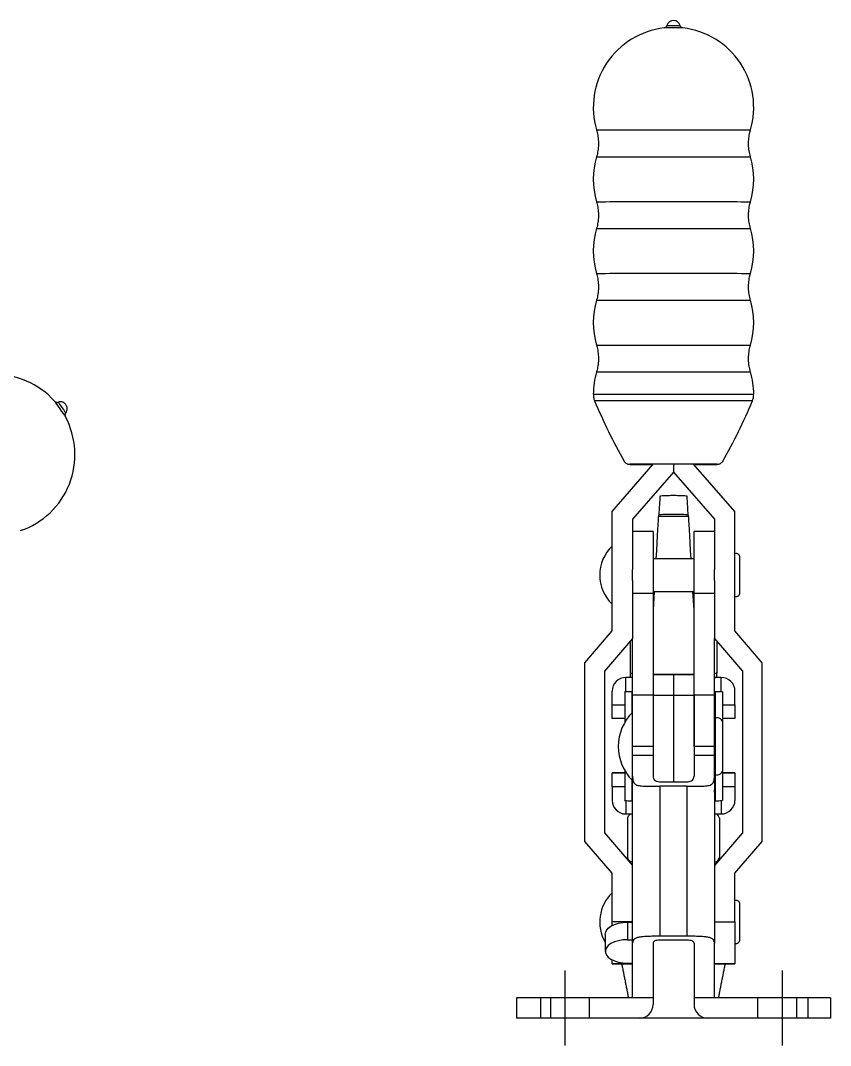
# Model space of a CAD drawing. Header units: millimetres. Extents: x 29 to 377, y 25 to 358.
# Drawn here: x 258.5 to 377.2, y 94.5 to 244.6 of the extents above; entities that cross this region are included whole.
import ezdxf

# ---------------------------------------------------------------- set-up
doc = ezdxf.new("R2010")
doc.units = ezdxf.units.MM
for name, pattern in [('CENTER', [50.8, 31.75, -6.35, 6.35, -6.35]), ('DASHED', [19.05, 12.7, -6.35]), ('PHANTOM', [63.5, 31.75, -6.35, 6.35, -6.35, 6.35, -6.35])]:
    doc.linetypes.add(name, pattern=pattern)
doc.layers.add('CENTER', color=1, linetype='CENTER')

msp = doc.modelspace()

# ---------------------------------------------------------------- linework, layer by layer
at = {"color": 7, "linetype": 'Continuous'}
for p, q in [((345.2, 172.73), (351.24, 179.64)), ((351.16, 179.62), (351.22, 179.62)), ((354.2, 179.64), (354.2, 178.46)), ((363.2, 172.73), (357.15, 179.64)), ((357.2, 179.62), (357.17, 179.62)), ((354.2, 178.46), (348.2, 171.6)), ((354.2, 178.46), (360.2, 171.6)), ((354.2, 178.44), (354.2, 178.46)), ((345.2, 155.23), (345.2, 172.73)), ((363.2, 155.23), (363.2, 172.73)), ((348.2, 171.6), (348.2, 164.21)), ((352.02, 172.18), (352.02, 171.97)), ((356.37, 171.97), (352.02, 171.97)), ((356.37, 171.97), (356.37, 172.18)), ((360.2, 171.6), (360.2, 164.21)), ((351.2, 169.8), (351.2, 160.71)), ((357.2, 160.71), (357.2, 169.8)), ((363.93, 160.83), (363.93, 165.98)), ((348.2, 162.61), (348.2, 164.21)), ((360.2, 162.61), (360.2, 164.21)), ((348.2, 162.61), (348.2, 154.12)), ((360.2, 162.61), (360.2, 154.12)), ((351.2, 160.71), (348.2, 160.71)), ((351.36, 161), (351.2, 158.29)), ((351.2, 160.71), (351.2, 148.13)), ((357.2, 158.29), (357.03, 161)), ((360.2, 160.71), (357.2, 160.71)), ((357.2, 148.13), (357.2, 160.71)), ((341.2, 150.57), (345.2, 155.23)), ((367.2, 150.57), (363.2, 155.23)), ((348.2, 154.12), (344.1, 149.34)), ((347.85, 153.69), (347.85, 149.04)), ((348.2, 154.11), (348.2, 154.12)), ((348.2, 145.8), (348.2, 154.11)), ((360.2, 154.12), (364.3, 149.34)), ((360.2, 154.11), (360.2, 154.12)), ((360.2, 145.8), (360.2, 154.11)), ((360.55, 153.69), (360.55, 149.04)), ((341.2, 124.4), (341.2, 150.57)), ((367.2, 124.4), (367.2, 150.57)), ((344.1, 149.34), (344.1, 125.63)), ((354.19, 148.77), (351.2, 148.77)), ((354.19, 148.77), (354.19, 148.82)), ((354.21, 148.82), (354.21, 148.77)), ((357.2, 148.77), (354.21, 148.77)), ((354.21, 148.77), (354.21, 145.75)), ((364.3, 149.34), (364.3, 125.63)), ((347.2, 148.41), (347.2, 148.41)), ((347.2, 146.37), (347.2, 148.41)), ((351.2, 148.13), (351.2, 145.75)), ((357.2, 145.75), (357.2, 148.13)), ((360.55, 148.52), (360.55, 148.48)), ((361.2, 146.37), (361.2, 148.41)), ((345.2, 146.41), (345.2, 146.42)), ((345.2, 144.41), (345.2, 146.41)), ((347.05, 146.37), (347.05, 141.86)), ((348.11, 146.36), (348.2, 146.36)), ((348.11, 146.36), (348.11, 143.25)), ((348.2, 146.55), (348.2, 146.55)), ((348.2, 146.5), (348.2, 146.55)), ((348.2, 138.3), (348.2, 145.8)), ((354.19, 145.75), (351.2, 145.75)), ((351.2, 145.75), (351.2, 138.3)), ((351.2, 145.75), (351.2, 138.3)), ((354.19, 145.75), (354.21, 145.75)), ((354.21, 146.35), (354.21, 146.34)), ((357.2, 145.75), (354.21, 145.75)), ((354.21, 145.75), (354.21, 133.14)), ((357.2, 138.3), (357.2, 145.75)), ((357.2, 145.75), (357.2, 138.3)), ((360.2, 146.55), (360.2, 146.55)), ((360.2, 146.5), (360.2, 146.55)), ((360.2, 146.36), (360.28, 146.36)), ((360.2, 138.3), (360.2, 145.8)), ((360.28, 146.36), (360.28, 141.48)), ((361.35, 146.37), (361.35, 142)), ((363.2, 146.42), (363.2, 146.41)), ((363.2, 144.41), (363.2, 146.41)), ((345.2, 142.42), (345.2, 144.41)), ((345.2, 144.41), (347.05, 144.41)), ((361.35, 144.41), (363.2, 144.41)), ((363.2, 144.41), (363.2, 142.42)), ((347.05, 142.42), (345.2, 142.42)), ((360.28, 141.48), (360.28, 135.15)), ((363.2, 142.42), (361.35, 142.42)), ((361.42, 141.63), (361.42, 141.66)), ((361.42, 134.98), (361.42, 141.63)), ((351.2, 138.3), (348.2, 138.3)), ((348.2, 137), (348.2, 138.3)), ((351.2, 138.3), (351.2, 137)), ((360.2, 138.3), (357.2, 138.3)), ((357.2, 138.3), (357.2, 137)), ((360.2, 137), (360.2, 138.3)), ((348.2, 133.94), (348.2, 137)), ((351.2, 137), (348.2, 137)), ((351.2, 137), (351.2, 133.94)), ((357.2, 137), (357.2, 133.94)), ((360.2, 137), (357.2, 137)), ((360.2, 133.94), (360.2, 137)), ((360.28, 135.15), (360.28, 130.36)), ((345.2, 132.41), (345.2, 134.42)), ((347.05, 134.42), (345.2, 134.42)), ((345.2, 134.42), (345.2, 134.42)), ((345.2, 134.42), (347.05, 134.42)), ((347.05, 134.78), (347.05, 130.37)), ((348.2, 109.51), (348.2, 133.94)), ((360.2, 133.94), (360.2, 109.51)), ((361.35, 134.63), (361.35, 130.37)), ((363.2, 134.42), (361.35, 134.42)), ((361.35, 134.42), (363.2, 134.42)), ((363.2, 134.42), (363.2, 132.41)), ((363.2, 134.42), (363.2, 134.42)), ((345.2, 132.41), (345.2, 130.41)), ((347.05, 132.41), (345.2, 132.41)), ((348.11, 133.39), (348.11, 130.36)), ((349.94, 132.5), (352.2, 132.5)), ((352.2, 133.14), (356.2, 133.14)), ((352.2, 132.5), (352.2, 110.5)), ((356.2, 132.5), (352.2, 132.5)), ((356.2, 110.5), (356.2, 132.5)), ((356.2, 132.5), (358.46, 132.5)), ((363.2, 132.41), (361.35, 132.41)), ((363.2, 132.41), (363.2, 130.41)), ((348.2, 131.59), (348.2, 131.93)), ((360.2, 131.59), (360.2, 131.93)), ((347.2, 130.37), (347.2, 128.41)), ((348.2, 130.36), (348.11, 130.36)), ((360.28, 130.36), (360.2, 130.36)), ((361.2, 130.37), (361.2, 128.41)), ((347.46, 127.8), (347.46, 122.05)), ((360.93, 127.79), (360.93, 122.04)), ((344.1, 125.63), (348.2, 120.85)), ((364.3, 125.63), (360.2, 120.85)), ((345.2, 119.73), (341.2, 124.4)), ((341.2, 124.38), (341.2, 124.4)), ((363.2, 119.73), (367.2, 124.4)), ((367.2, 124.38), (367.2, 124.4)), ((360.93, 122.04), (360.59, 121.5)), ((347.99, 121.42), (347.95, 121.42)), ((345.2, 112.61), (345.2, 119.73)), ((363.2, 112.61), (363.2, 119.73)), ((363.93, 110.03), (363.93, 115.18)), ((345.2, 112.07), (345.2, 112.61)), ((348.2, 112.61), (345.2, 112.61)), ((360.2, 112.61), (363.2, 112.61)), ((363.2, 112.61), (363.2, 106.48)), ((347.45, 112.55), (347.45, 110)), ((347.45, 112.55), (348.2, 112.55)), ((347.45, 110), (348.2, 110)), ((356.2, 110.5), (352.2, 110.5)), ((356.2, 109.93), (352.2, 109.93)), ((348.2, 101.5), (348.2, 109.51)), ((351.2, 109.51), (351.2, 101.5)), ((357.2, 109.51), (357.2, 101.5)), ((360.2, 101.5), (360.2, 109.51)), ((345.2, 106.48), (345.2, 107.04)), ((348.2, 106.48), (345.2, 106.48)), ((345.2, 106.48), (348.2, 106.48)), ((345.2, 106.48), (345.2, 106.48)), ((347.45, 106.56), (348.2, 106.56)), ((363.2, 106.48), (360.2, 106.48)), ((360.2, 106.48), (363.2, 106.48)), ((363.2, 106.48), (363.2, 106.48)), ((331.2, 101.5), (331.2, 98.5)), ((336.2, 101.5), (331.2, 101.5)), ((336.2, 101.5), (336.2, 98.5)), ((348.2, 101.5), (336.2, 101.5)), ((351.2, 101.5), (348.2, 101.5)), ((351.2, 101.5), (351.2, 100.5)), ((360.2, 101.5), (357.2, 101.5)), ((357.2, 101.5), (357.2, 100.5)), ((372.2, 101.5), (360.2, 101.5)), ((372.2, 101.5), (372.2, 98.5)), ((377.2, 101.5), (372.2, 101.5)), ((377.2, 101.5), (377.2, 98.5)), ((336.2, 98.5), (331.2, 98.5)), ((349.2, 98.5), (336.2, 98.5)), ((372.2, 98.5), (359.2, 98.5)), ((377.2, 98.5), (372.2, 98.5))]:
    msp.add_line(p, q, dxfattribs=at)
at = {"color": 3, "linetype": 'DASHED'}
for p, q in [((334.7, 101.5), (334.7, 98.5)), ((341.9, 98.5), (341.9, 101.5)), ((366.5, 101.5), (366.5, 98.5)), ((373.86, 101.51), (373.86, 98.51))]:
    msp.add_line(p, q, dxfattribs=at)
at = {"color": 7, "linetype": 'Continuous', "flags": 128}
for points in [[(353.24, 243.9), (353.31, 243.9), (353.52, 243.9), (353.83, 243.91), (354.2, 243.91), (354.56, 243.91), (354.88, 243.9), (355.08, 243.9), (355.16, 243.9), (355.16, 243.9)], [(342.92, 228.59), (342.93, 228.59), (343.06, 228.59), (343.33, 228.59), (343.72, 228.59), (344.23, 228.59), (344.86, 228.6), (345.6, 228.6), (346.44, 228.6), (347.37, 228.6), (348.38, 228.6), (349.46, 228.6), (350.59, 228.6), (351.77, 228.6), (352.98, 228.6), (354.2, 228.6), (355.42, 228.6), (356.62, 228.6), (357.8, 228.6), (358.93, 228.6), (360.01, 228.6), (361.02, 228.6), (361.95, 228.6), (362.79, 228.6), (363.53, 228.6), (364.16, 228.59), (364.67, 228.59), (365.06, 228.59), (365.33, 228.59), (365.46, 228.59), (365.48, 228.59)], [(342.92, 224.67), (342.93, 224.67), (343.06, 224.67), (343.33, 224.67), (343.72, 224.67), (344.23, 224.67), (344.86, 224.68), (345.6, 224.68), (346.44, 224.68), (347.37, 224.68), (348.38, 224.68), (349.46, 224.68), (350.59, 224.68), (351.77, 224.68), (352.98, 224.68), (354.2, 224.68), (355.42, 224.68), (356.62, 224.68), (357.8, 224.68), (358.93, 224.68), (360.01, 224.68), (361.02, 224.68), (361.95, 224.68), (362.79, 224.68), (363.53, 224.68), (364.16, 224.67), (364.67, 224.67), (365.06, 224.67), (365.33, 224.67), (365.46, 224.67), (365.48, 224.67)], [(342.92, 218.09), (342.93, 218.09), (343.06, 218.09), (343.33, 218.09), (343.72, 218.09), (344.23, 218.09), (344.86, 218.1), (345.6, 218.1), (346.44, 218.1), (347.37, 218.1), (348.38, 218.1), (349.46, 218.1), (350.59, 218.1), (351.77, 218.1), (352.98, 218.1), (354.2, 218.1), (355.42, 218.1), (356.62, 218.1), (357.8, 218.1), (358.93, 218.1), (360.01, 218.1), (361.02, 218.1), (361.95, 218.1), (362.79, 218.1), (363.53, 218.1), (364.16, 218.09), (364.67, 218.09), (365.06, 218.09), (365.33, 218.09), (365.46, 218.09), (365.48, 218.09)], [(342.92, 214.17), (342.93, 214.17), (343.06, 214.17), (343.33, 214.17), (343.72, 214.17), (344.23, 214.17), (344.86, 214.18), (345.6, 214.18), (346.44, 214.18), (347.37, 214.18), (348.38, 214.18), (349.46, 214.18), (350.59, 214.18), (351.77, 214.18), (352.98, 214.18), (354.2, 214.18), (355.42, 214.18), (356.62, 214.18), (357.8, 214.18), (358.93, 214.18), (360.01, 214.18), (361.02, 214.18), (361.95, 214.18), (362.79, 214.18), (363.53, 214.18), (364.16, 214.17), (364.67, 214.17), (365.06, 214.17), (365.33, 214.17), (365.46, 214.17), (365.48, 214.17)], [(342.92, 207.59), (342.93, 207.59), (343.06, 207.59), (343.33, 207.59), (343.72, 207.59), (344.23, 207.59), (344.86, 207.6), (345.6, 207.6), (346.44, 207.6), (347.37, 207.6), (348.38, 207.6), (349.46, 207.6), (350.59, 207.6), (351.77, 207.6), (352.98, 207.6), (354.2, 207.6), (355.42, 207.6), (356.62, 207.6), (357.8, 207.6), (358.93, 207.6), (360.01, 207.6), (361.02, 207.6), (361.95, 207.6), (362.79, 207.6), (363.53, 207.6), (364.16, 207.59), (364.67, 207.59), (365.06, 207.59), (365.33, 207.59), (365.46, 207.59), (365.48, 207.59)], [(342.92, 203.67), (342.93, 203.67), (343.06, 203.67), (343.33, 203.67), (343.72, 203.67), (344.23, 203.67), (344.86, 203.68), (345.6, 203.68), (346.44, 203.68), (347.37, 203.68), (348.38, 203.68), (349.46, 203.68), (350.59, 203.68), (351.77, 203.68), (352.98, 203.68), (354.2, 203.68), (355.42, 203.68), (356.62, 203.68), (357.8, 203.68), (358.93, 203.68), (360.01, 203.68), (361.02, 203.68), (361.95, 203.68), (362.79, 203.68), (363.53, 203.68), (364.16, 203.67), (364.67, 203.67), (365.06, 203.67), (365.33, 203.67), (365.46, 203.67), (365.48, 203.67)], [(342.92, 197.09), (342.93, 197.09), (343.06, 197.09), (343.33, 197.09), (343.72, 197.09), (344.23, 197.09), (344.86, 197.1), (345.6, 197.1), (346.44, 197.1), (347.37, 197.1), (348.38, 197.1), (349.46, 197.1), (350.59, 197.1), (351.77, 197.1), (352.98, 197.1), (354.2, 197.1), (355.42, 197.1), (356.62, 197.1), (357.8, 197.1), (358.93, 197.1), (360.01, 197.1), (361.02, 197.1), (361.95, 197.1), (362.79, 197.1), (363.53, 197.1), (364.16, 197.09), (364.67, 197.09), (365.06, 197.09), (365.33, 197.09), (365.46, 197.09), (365.48, 197.09)], [(342.92, 193.17), (342.93, 193.17), (343.06, 193.17), (343.33, 193.17), (343.72, 193.17), (344.23, 193.17), (344.86, 193.18), (345.6, 193.18), (346.44, 193.18), (347.37, 193.18), (348.38, 193.18), (349.46, 193.18), (350.59, 193.18), (351.77, 193.18), (352.98, 193.18), (354.2, 193.18), (355.42, 193.18), (356.62, 193.18), (357.8, 193.18), (358.93, 193.18), (360.01, 193.18), (361.02, 193.18), (361.95, 193.18), (362.79, 193.18), (363.53, 193.18), (364.16, 193.17), (364.67, 193.17), (365.06, 193.17), (365.33, 193.17), (365.46, 193.17), (365.48, 193.17)], [(342.45, 189.88), (342.45, 189.88), (342.55, 189.88), (342.78, 189.88), (343.14, 189.88), (343.63, 189.88), (344.24, 189.89), (344.95, 189.89), (345.78, 189.89), (346.7, 189.89), (347.7, 189.89), (348.78, 189.89), (349.92, 189.89), (351.1, 189.89), (352.33, 189.89), (353.57, 189.89), (354.82, 189.89), (356.07, 189.89), (357.29, 189.89), (358.47, 189.89), (359.61, 189.89), (360.69, 189.89), (361.7, 189.89), (362.61, 189.89), (363.44, 189.89), (364.16, 189.89), (364.76, 189.88), (365.25, 189.88), (365.61, 189.88), (365.84, 189.88), (365.94, 189.88), (365.95, 189.88)], [(365.76, 188.92), (365.76, 188.92), (365.54, 188.92), (364.88, 188.93), (363.81, 188.93), (362.37, 188.93), (360.62, 188.93), (358.62, 188.93), (356.45, 188.93), (354.2, 188.93), (351.94, 188.93), (349.77, 188.93), (347.77, 188.93), (346.02, 188.93), (344.58, 188.93), (343.51, 188.93), (342.85, 188.92), (342.63, 188.92), (342.63, 188.92)], [(348.2, 148.41), (347.77, 148.41), (347.2, 148.41)], [(348.2, 148.42), (348.01, 148.42), (347.95, 148.42)], [(361.2, 148.41), (360.62, 148.41), (360.2, 148.41)], [(347.2, 128.41), (347.77, 128.41), (348.2, 128.41)], [(360.2, 128.41), (360.62, 128.41), (361.2, 128.41)], [(348.2, 121.42), (348.16, 121.42), (347.99, 121.42)], [(344.2, 110.83), (344.21, 111.01), (344.36, 111.36), (344.63, 111.69), (345.03, 111.98), (345.54, 112.22), (346.12, 112.4), (346.77, 112.51), (347.45, 112.55)], [(347.45, 110), (346.77, 109.97), (346.12, 109.85), (345.54, 109.67), (345.03, 109.43), (344.63, 109.14), (344.36, 108.81), (344.21, 108.46), (344.21, 108.1), (344.36, 107.75), (344.63, 107.42), (345.03, 107.13), (345.54, 106.89), (346.12, 106.71), (346.77, 106.6), (347.45, 106.56)], [(360.2, 98.49), (360.13, 98.49), (359.93, 98.49), (359.6, 98.49), (359.15, 98.49), (358.59, 98.49), (357.94, 98.49), (357.2, 98.49), (356.39, 98.49), (355.53, 98.49), (354.64, 98.49), (353.75, 98.49), (352.86, 98.49), (352, 98.49), (351.2, 98.49), (350.46, 98.49), (349.8, 98.49), (349.24, 98.49), (348.79, 98.49), (348.46, 98.49), (348.26, 98.49), (348.2, 98.49)]]:
    msp.add_lwpolyline(points, dxfattribs=at)
at = {"color": 3, "linetype": 'PHANTOM', "flags": 128}
for points in [[(263.52, 188.86), (263.56, 188.81), (263.67, 188.65), (263.85, 188.4), (264.07, 188.08), (264.31, 187.73), (264.56, 187.38), (264.78, 187.06), (264.96, 186.81), (265.07, 186.65), (265.11, 186.6)], [(264.06, 188.72), (264.1, 188.66), (264.22, 188.49), (264.4, 188.24), (264.61, 187.94), (264.82, 187.63), (265, 187.38), (265.12, 187.21), (265.16, 187.15), (265.16, 187.15)]]:
    msp.add_lwpolyline(points, dxfattribs=at)
at = {"color": 7, "linetype": 'Continuous'}
for centre, radius, start, end in [((354.2, 231.88), 11.75, 96.7574, 196.2602), ((354.2, -174.58), 418.13, 89.8105, 90.1895), ((354.2, 243.63), 1, 90, 163.9429), ((354.2, 243.63), 1, 16.0571, 90), ((354.2, 231.88), 11.75, 343.7398, 83.2426), ((354.2, 221.38), 11.75, 163.7398, 196.2602), ((354.2, 221.38), 11.75, 343.7398, 16.2602), ((354.2, 210.88), 11.75, 163.7398, 196.2602), ((354.2, 210.88), 11.75, 343.7398, 16.2602), ((354.2, 200.38), 11.75, 163.7398, 196.2602), ((354.2, 200.38), 11.75, 343.7398, 16.2602), ((354.2, 189.88), 11.75, 163.7398, 180), ((354.2, 189.88), 11.75, 0, 16.2602), ((349.31, 163.4), 5.92, 134.0918, 225.9082), ((363.36, 165.98), 0.575, 0, 106.1565), ((363.36, 160.83), 0.575, 253.8435, 0), ((347.2, 146.41), 2, 89.9999, 180), ((360.21, 159.74), 11.33, 269.9065, 271.171), ((361.2, 146.41), 2, 0, 90.0001), ((347.98, 237.78), 91.42, 269.4175, 270.0852), ((360.42, 237.78), 91.42, 269.9148, 270.5825), ((353.1, 138.3), 7, 134.4352, 225.5648), ((360.6, 141.66), 0.825, 0, 112.4739), ((360.6, 134.98), 0.825, 247.5261, 0), ((347.2, 130.41), 2, 180, 270), ((347.97, 221.58), 91.22, 269.4168, 270.086), ((360.42, 221.58), 91.22, 269.914, 270.5832), ((361.2, 130.41), 2, 270, 0), ((360.19, 135.51), 14.09, 270.0306, 271.0469), ((349.31, 112.6), 5.92, 134.0918, 210.1396), ((363.36, 115.18), 0.575, 0, 106.1565), ((363.36, 110.03), 0.575, 253.8435, 0), ((349.2, 100.5), 2, 270, 0), ((359.2, 100.5), 2, 180, 270)]:
    msp.add_arc(centre, radius, start, end, dxfattribs=at)
at = {"color": 3, "linetype": 'PHANTOM'}
for centre, radius, start, end in [((254.76, 181.04), 11.75, 41.7694, 141.2719), ((263.89, 189.2), 0.5, 221.7694, 288.9545), ((264.38, 187.78), 1, 321.0688, 108.9545), ((254.76, 181.04), 11.75, 288.7515, 28.2539), ((265.55, 186.83), 0.5, 141.0688, 208.2539)]:
    msp.add_arc(centre, radius, start, end, dxfattribs=at)
at = {"color": 7, "linetype": 'Continuous'}
for centre, major_axis, start_param, end_param in [((351.65, 165.98), (0.37, 6), 4.683253, 6.233082), ((356.74, 165.98), (-0.37, 6), 0.050103, 1.599932)]:
    msp.add_ellipse(centre, major_axis=major_axis, ratio=0.003091, start_param=start_param, end_param=end_param, dxfattribs=at)
for points, knots in [([(353.23, 243.91), (353.22, 243.87), (353.19, 243.79), (353.12, 243.69), (353.03, 243.62), (352.96, 243.58), (352.92, 243.57), (352.91, 243.57)], [0, 0, 0, 0, 0.246811, 0.523616, 0.757385, 0.952579, 1, 1, 1, 1]), ([(355.47, 243.57), (355.44, 243.59), (355.37, 243.61), (355.27, 243.7), (355.19, 243.8), (355.17, 243.88), (355.16, 243.91)], [0, 0, 0, 0, 0.185763, 0.474836, 0.835544, 1, 1, 1, 1]), ([(342.91, 228.57), (342.94, 228.46), (343.06, 228.08), (343.17, 227.38), (343.22, 226.47), (343.13, 225.57), (343.02, 224.97), (342.92, 224.69), (342.92, 224.68)], [0, 0, 0, 0, 0.084707, 0.303642, 0.541729, 0.77198, 0.99468, 1, 1, 1, 1]), ([(365.47, 224.68), (365.47, 224.68), (365.38, 224.95), (365.27, 225.55), (365.17, 226.46), (365.22, 227.38), (365.33, 228.08), (365.45, 228.47), (365.48, 228.57)], [0, 0, 0, 0, 0.000642, 0.218885, 0.459515, 0.692155, 0.916928, 1, 1, 1, 1]), ([(342.91, 218.07), (342.94, 217.96), (343.06, 217.58), (343.17, 216.88), (343.22, 215.97), (343.13, 215.07), (343.02, 214.47), (342.92, 214.19), (342.92, 214.18)], [0, 0, 0, 0, 0.084706, 0.303641, 0.541726, 0.77198, 0.99468, 1, 1, 1, 1]), ([(365.47, 214.18), (365.47, 214.18), (365.38, 214.45), (365.27, 215.05), (365.17, 215.96), (365.22, 216.88), (365.33, 217.58), (365.45, 217.97), (365.48, 218.07)], [0, 0, 0, 0, 0.000642, 0.218887, 0.459518, 0.692155, 0.916928, 1, 1, 1, 1]), ([(342.91, 207.57), (342.94, 207.46), (343.06, 207.08), (343.17, 206.38), (343.22, 205.47), (343.13, 204.57), (343.02, 203.97), (342.92, 203.69), (342.92, 203.68)], [0, 0, 0, 0, 0.084706, 0.303641, 0.541726, 0.77198, 0.99468, 1, 1, 1, 1]), ([(365.47, 203.68), (365.47, 203.68), (365.38, 203.95), (365.27, 204.55), (365.17, 205.46), (365.22, 206.38), (365.33, 207.08), (365.45, 207.47), (365.48, 207.57)], [0, 0, 0, 0, 0.000642, 0.218887, 0.459516, 0.692155, 0.916928, 1, 1, 1, 1]), ([(342.91, 197.07), (342.94, 196.96), (343.06, 196.58), (343.17, 195.88), (343.22, 194.97), (343.13, 194.07), (343.02, 193.47), (342.92, 193.19), (342.92, 193.18)], [0, 0, 0, 0, 0.084706, 0.303641, 0.541728, 0.771982, 0.99468, 1, 1, 1, 1]), ([(365.47, 193.18), (365.47, 193.18), (365.38, 193.45), (365.27, 194.05), (365.17, 194.96), (365.22, 195.88), (365.33, 196.58), (365.45, 196.97), (365.48, 197.07)], [0, 0, 0, 0, 0.000642, 0.218887, 0.459516, 0.692155, 0.916928, 1, 1, 1, 1]), ([(342.46, 189.87), (342.46, 189.73), (342.47, 189.42), (342.55, 189.09), (342.63, 188.93), (342.63, 188.92)], [0, 0, 0, 0, 0.43883, 0.969618, 1, 1, 1, 1]), ([(365.75, 188.92), (365.78, 188.99), (365.88, 189.21), (365.94, 189.53), (365.93, 189.79), (365.93, 189.88)], [0, 0, 0, 0, 0.205007, 0.738324, 1, 1, 1, 1]), ([(342.63, 188.92), (343.29, 187.42), (344.6, 184.41), (346.17, 181.52), (346.95, 180.08)], [0, 0, 0, 0, 0.499579, 1, 1, 1, 1]), ([(361.44, 180.08), (362.22, 181.52), (363.79, 184.41), (365.11, 187.42), (365.76, 188.92)], [0, 0, 0, 0, 0.500523, 1, 1, 1, 1]), ([(346.93, 180.13), (346.96, 180.06), (347.06, 179.94), (347.22, 179.8), (347.38, 179.71), (347.51, 179.67), (347.59, 179.65), (347.65, 179.64), (347.7, 179.63), (347.74, 179.63), (347.79, 179.63), (347.81, 179.62), (347.87, 179.62), (347.88, 179.62)], [0.0095715, 0.0095715, 0.0095715, 0.0095715, 0.0679284, 0.1222659, 0.1689605, 0.20681, 0.236549, 0.2705164, 0.3266732, 0.4197035, 0.5859261, 0.9382826, 1, 1, 1, 1]), ([(347.89, 179.63), (347.84, 179.63), (347.74, 179.63), (347.84, 179.62), (347.89, 179.62)], [0, 0, 0, 0, 0.499227, 1, 1, 1, 1]), ([(353.21, 179.64), (352.94, 179.64), (352.36, 179.64), (351.5, 179.64), (350.67, 179.64), (349.91, 179.64), (349.24, 179.64), (348.68, 179.63), (348.25, 179.63), (347.98, 179.63), (347.92, 179.63), (347.89, 179.63)], [0, 0, 0, 0, 0.100667, 0.211603, 0.322526, 0.43287, 0.543195, 0.657622, 0.772033, 0.88593, 1, 1, 1, 1]), ([(347.89, 179.62), (347.91, 179.62), (347.97, 179.62), (348.23, 179.62), (348.63, 179.62), (349.16, 179.62), (349.82, 179.62), (350.49, 179.62), (350.96, 179.62), (351.16, 179.62)], [0, 0, 0, 0, 0.146447, 0.295418, 0.444382, 0.59453, 0.744663, 0.895755, 1, 1, 1, 1]), ([(360.5, 179.63), (360.48, 179.63), (360.43, 179.63), (360.16, 179.63), (359.77, 179.63), (359.23, 179.64), (358.58, 179.64), (357.82, 179.64), (356.99, 179.64), (356.1, 179.64), (355.49, 179.64), (355.18, 179.64)], [0, 0, 0, 0, 0.108577, 0.219027, 0.32947, 0.440792, 0.552102, 0.664123, 0.776131, 0.888057, 1, 1, 1, 1]), ([(357.2, 179.62), (357.37, 179.62), (357.82, 179.62), (358.48, 179.62), (359.15, 179.62), (359.71, 179.62), (360.14, 179.62), (360.41, 179.62), (360.47, 179.62), (360.5, 179.62)], [0, 0, 0, 0, 0.092237, 0.24009, 0.387918, 0.54124, 0.694542, 0.847155, 1, 1, 1, 1]), ([(360.5, 179.62), (360.55, 179.62), (360.65, 179.63), (360.55, 179.63), (360.5, 179.63)], [0, 0, 0, 0, 0.499227, 1, 1, 1, 1]), ([(360.52, 179.62), (360.52, 179.62), (360.56, 179.62), (360.58, 179.62), (360.63, 179.63), (360.67, 179.63), (360.74, 179.64), (360.83, 179.65), (360.98, 179.7), (361.16, 179.79), (361.35, 179.95), (361.44, 180.09), (361.44, 180.08)], [0, 0, 0, 0, 0.026636, 0.245209, 0.510719, 0.671946, 0.738517, 0.782399, 0.819817, 0.877547, 0.937631, 1, 1, 1, 1]), ([(352.21, 175), (352.19, 174.58), (352.13, 173.63), (352.07, 172.69), (352.04, 172.18)], [0, 0, 0, 0, 0.453659, 1, 1, 1, 1]), ([(352.25, 175), (352.27, 175.01), (352.33, 175.03), (352.75, 175.06), (353.4, 175.08), (354.19, 175.09), (354.98, 175.08), (355.64, 175.06), (356.07, 175.03), (356.12, 175.01), (356.14, 175)], [0, 0, 0, 0, 0.089823, 0.226463, 0.363035, 0.499588, 0.636184, 0.772897, 0.909675, 1, 1, 1, 1]), ([(356.35, 172.2), (356.32, 172.62), (356.27, 173.56), (356.21, 174.5), (356.18, 175.02)], [0, 0, 0, 0, 0.448829, 1, 1, 1, 1]), ([(356.37, 172.18), (356.34, 172.2), (356.27, 172.23), (355.77, 172.26), (355.05, 172.29), (354.19, 172.3), (353.34, 172.29), (352.62, 172.26), (352.12, 172.23), (352.06, 172.2), (352.02, 172.18)], [0, 0, 0, 0, 0.125056, 0.249992, 0.374872, 0.49976, 0.624713, 0.749779, 0.87484, 1, 1, 1, 1]), ([(347.85, 149.04), (347.85, 148.97), (347.85, 148.73), (347.85, 148.49), (347.85, 148.51), (347.85, 148.52)], [0, 0, 0, 0, 0.226158, 0.730896, 1, 1, 1, 1]), ([(360.55, 148.52), (360.55, 148.51), (360.55, 148.49), (360.55, 148.73), (360.55, 148.97), (360.55, 149.04)], [0, 0, 0, 0, 0.256179, 0.773838, 1, 1, 1, 1]), ([(348.2, 133.94), (348.2, 133.68), (348.22, 133.45), (348.31, 133.16), (348.35, 133.07), (348.45, 132.92), (348.51, 132.85), (348.65, 132.73), (348.74, 132.69), (348.93, 132.61), (349.03, 132.58), (349.26, 132.54), (349.38, 132.52), (349.65, 132.51), (349.79, 132.5), (349.94, 132.5)], [0, 0, 0, 0, 0.25, 0.25, 0.375, 0.375, 0.5, 0.5, 0.625, 0.625, 0.75, 0.75, 0.875, 0.875, 1, 1, 1, 1]), ([(351.2, 133.94), (351.2, 133.83), (351.21, 133.73), (351.29, 133.53), (351.35, 133.44), (351.47, 133.33), (351.52, 133.3), (351.63, 133.24), (351.7, 133.22), (351.89, 133.16), (352.04, 133.14), (352.2, 133.14)], [0, 0, 0, 0, 0.25, 0.25, 0.5, 0.5, 0.625, 0.625, 0.75, 0.75, 1, 1, 1, 1]), ([(356.2, 133.14), (356.27, 133.14), (356.35, 133.14), (356.49, 133.16), (356.57, 133.18), (356.76, 133.24), (356.88, 133.3), (357.05, 133.44), (357.11, 133.53), (357.18, 133.73), (357.2, 133.83), (357.2, 133.94)], [0, 0, 0, 0, 0.125, 0.125, 0.25, 0.25, 0.5, 0.5, 0.75, 0.75, 1, 1, 1, 1]), ([(358.46, 132.5), (358.75, 132.5), (359.02, 132.52), (359.36, 132.58), (359.47, 132.61), (359.65, 132.69), (359.74, 132.73), (359.88, 132.85), (359.94, 132.91), (360.04, 133.07), (360.08, 133.16), (360.14, 133.35), (360.16, 133.46), (360.19, 133.69), (360.2, 133.81), (360.2, 133.94)], [0, 0, 0, 0, 0.25, 0.25, 0.375, 0.375, 0.5, 0.5, 0.625, 0.625, 0.75, 0.75, 0.875, 0.875, 1, 1, 1, 1]), ([(347.46, 127.8), (347.51, 127.92), (347.62, 128.16), (347.74, 128.3), (347.8, 128.34), (347.81, 128.34)], [0, 0, 0, 0, 0.220814, 0.4436611, 0.4806805, 0.4806805, 0.4806805, 0.4806805]), ([(360.93, 127.79), (360.9, 127.86), (360.8, 128.1), (360.68, 128.32), (360.6, 128.32), (360.59, 128.32)], [0, 0, 0, 0, 0.281157, 0.90738, 1, 1, 1, 1]), ([(347.82, 121.49), (347.81, 121.5), (347.74, 121.54), (347.62, 121.68), (347.51, 121.92), (347.46, 122.05)], [0.5135037, 0.5135037, 0.5135037, 0.5135037, 0.5561307, 0.7768555, 1, 1, 1, 1]), ([(352.2, 110.5), (351.93, 110.5), (351.66, 110.5), (351.14, 110.5), (350.88, 110.49), (350.39, 110.48), (350.15, 110.47), (349.71, 110.44), (349.51, 110.42), (349.14, 110.35), (348.97, 110.32), (348.69, 110.22), (348.57, 110.16), (348.38, 110.01), (348.31, 109.93), (348.22, 109.74), (348.2, 109.63), (348.2, 109.51)], [0, 0, 0, 0, 0.125, 0.125, 0.25, 0.25, 0.375, 0.375, 0.5, 0.5, 0.625, 0.625, 0.75, 0.75, 0.875, 0.875, 1, 1, 1, 1]), ([(352.2, 109.93), (352.06, 109.93), (351.92, 109.92), (351.67, 109.88), (351.56, 109.85), (351.38, 109.78), (351.31, 109.73), (351.22, 109.63), (351.2, 109.57), (351.2, 109.51)], [0, 0, 0, 0, 0.25, 0.25, 0.5, 0.5, 0.75, 0.75, 1, 1, 1, 1]), ([(360.2, 109.51), (360.2, 109.63), (360.17, 109.74), (360.08, 109.93), (360.01, 110.01), (359.82, 110.16), (359.71, 110.22), (359.42, 110.31), (359.26, 110.35), (358.89, 110.42), (358.69, 110.44), (358.24, 110.47), (358.01, 110.48), (357.52, 110.49), (357.26, 110.5), (356.73, 110.5), (356.47, 110.5), (356.2, 110.5)], [0, 0, 0, 0, 0.125, 0.125, 0.25, 0.25, 0.375, 0.375, 0.5, 0.5, 0.625, 0.625, 0.75, 0.75, 0.875, 0.875, 1, 1, 1, 1]), ([(357.2, 109.51), (357.2, 109.57), (357.17, 109.63), (357.08, 109.73), (357.01, 109.78), (356.83, 109.85), (356.72, 109.88), (356.47, 109.92), (356.33, 109.93), (356.2, 109.93)], [0, 0, 0, 0, 0.25, 0.25, 0.5, 0.5, 0.75, 0.75, 1, 1, 1, 1])]:
    msp.add_open_spline(points, degree=3, knots=knots, dxfattribs=at)
for points in [[(355.18, 179.64), (353.21, 179.64)], [(351.2, 169.8), (348.2, 169.8)], [(360.2, 169.8), (357.2, 169.8)], [(357.2, 165.8), (351.2, 165.8)], [(351.2, 161), (357.2, 161)], [(348.2, 148.94), (347.85, 149.04)], [(354.19, 148.82), (351.2, 148.82)], [(357.2, 148.82), (354.21, 148.82)], [(360.55, 149.04), (360.2, 148.95)], [(347.85, 148.48), (347.95, 148.42)], [(360.45, 148.42), (360.55, 148.48)], [(351.2, 145.8), (348.2, 145.8)], [(360.2, 145.8), (357.2, 145.8)], [(347.93, 128.41), (347.8, 128.33)], [(360.59, 128.34), (360.46, 128.41)], [(347.8, 121.5), (347.95, 121.42)], [(360.45, 121.42), (360.59, 121.5)], [(344.2, 110.83), (344.2, 108.28)], [(346.6, 106.48), (347.59, 101.5)], [(360.8, 101.5), (361.79, 106.48)], [(348.19, 98.5), (348.2, 98.49)], [(360.2, 98.49), (360.2, 98.5)]]:
    msp.add_open_spline(points, degree=1, dxfattribs=at)
at = {"layer": 'CENTER', "color": 1, "linetype": 'CENTER'}
for p, q in [((338.3, 105.5), (338.3, 94.5)), ((370.1, 105.5), (370.1, 94.5))]:
    msp.add_line(p, q, dxfattribs=at)

doc.saveas('drawing.dxf')
